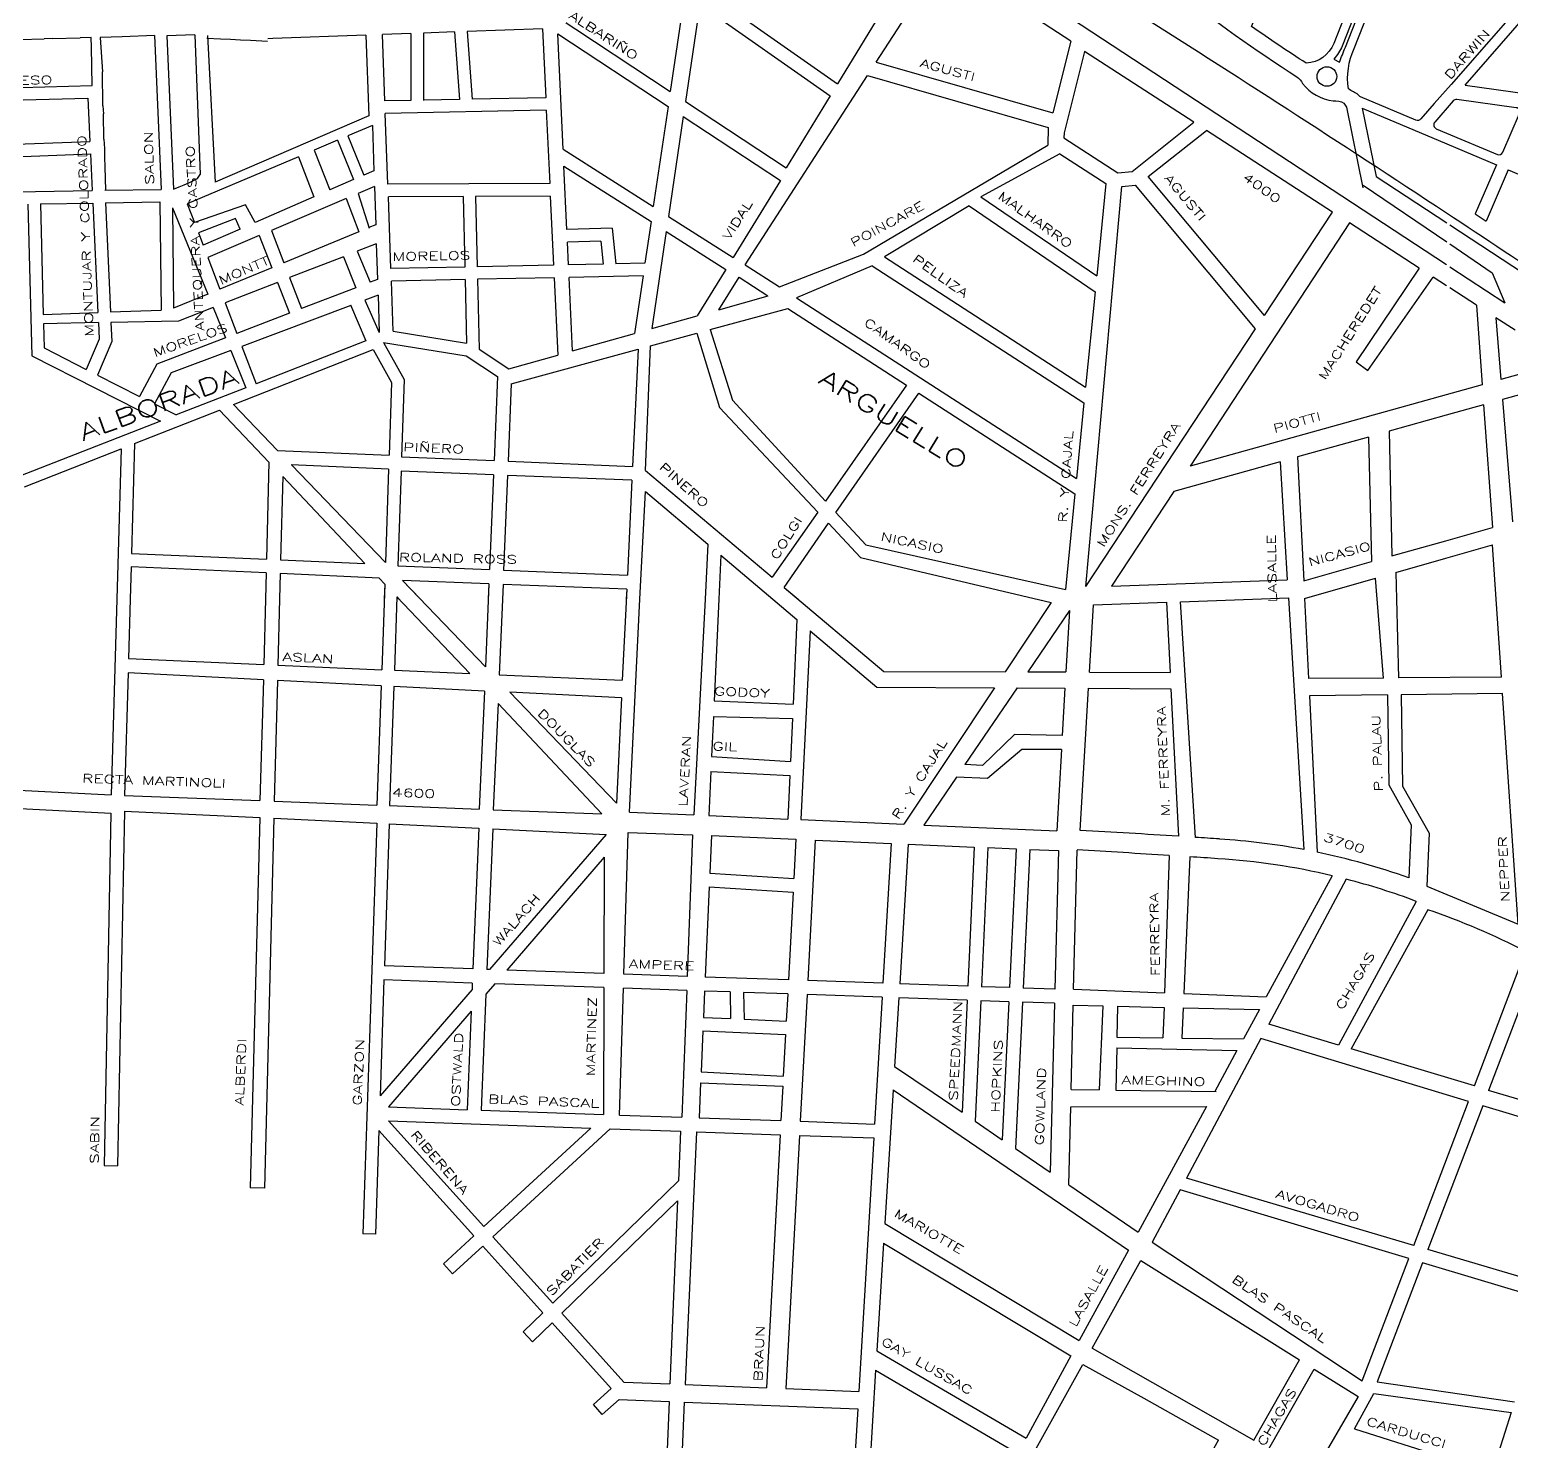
# Model space of a CAD drawing. Header units: millimetres. Extents: x 4375152 to 4409667, y 6523746 to 6549185.
# Drawn here: x 4378854 to 4380624, y 6531050 to 6532736 of the extents above; entities that cross this region are included whole.
import ezdxf

# ---------------------------------------------------------------- set-up
doc = ezdxf.new("R2010")
doc.units = ezdxf.units.MM
for name, color, linetype in [('CANAL', 252, 'Continuous'), ('FERROCARRIL', 252, 'VÍAS'), ('LINEA CALLE', 252, 'Continuous'), ('NOMBRE BARRIO', 8, 'Continuous'), ('NOMBRE CALLE', 252, 'Continuous')]:
    doc.layers.add(name, color=color, linetype=linetype)
doc.styles.add('ROMANS', font='romans')
doc.styles.add('S1', font='ROMANS')
doc.linetypes.add('VÍAS', pattern='A,3.81,[130,ltypeshp.shx,S=6.35,R=0,X=0,Y=0],3.81', length=7.62)

msp = doc.modelspace()

# ---------------------------------------------------------------- linework, layer by layer
at = {"layer": 'CANAL', "transparency": 33554687}
for points in [[(4380316.1, 6531051.8), (4380370.6, 6531147.8)], [(4380333.9, 6531041.5), (4380388.1, 6531136.8)], [(4380215.9, 6530949.8), (4380273.8, 6531051.9)]]:
    msp.add_lwpolyline(points, dxfattribs=at)
at = {"layer": 'FERROCARRIL', "ltscale": 0.3, "transparency": 33554687, "flags": 128}
for points in [[(4378715.3, 6533243.1, -0.075072), (4378854, 6533283.7, -0.069398), (4378983.9, 6533255.7, 0.05058), (4379230.4, 6533225.7, 0.029421), (4379360.9, 6533232.4, -0.108319), (4379556.2, 6533171.3, 0.011333), (4379817.1, 6532994, 0.033044), (4380166.2, 6532763.1, -0.004727), (4380545.9, 6532517.8)], [(4380545.9, 6532517.8, -0.001732), (4380683.9, 6532426.2, 0.005488), (4380833.1, 6532331.9), (4380878.5, 6532292.1, -0.016916), (4381231.6, 6532053.1), (4381850.8, 6531587.2, -0.010969), (4382312.9, 6531239.4, -0.001387), (4382730.9, 6530913.9, -0.000013), (4382736.5, 6530909.5)]]:
    msp.add_lwpolyline(points, format="xyb", dxfattribs=at)
at = {"layer": 'LINEA CALLE', "transparency": 33554687}
for p, q in [((4379957, 6532842.7), (4380546.2, 6532456)), ((4379864.9, 6532697.6), (4379945.6, 6532822.2)), ((4380097.4, 6532722.9), (4379945.6, 6532822.2)), ((4379657, 6532785), (4379818.7, 6532671.7)), ((4379636.2, 6532779.3), (4379618.9, 6532662.7)), ((4379654.3, 6532766.6), (4379637.1, 6532650.8)), ((4379654.3, 6532766.6), (4379810, 6532657.5)), ((4379878.1, 6532769), (4379818.7, 6532671.7)), ((4379483.6, 6532751.8), (4379618.9, 6532662.7)), ((4380568.3, 6532670.3), (4380638.9, 6532751)), ((4378881, 6532726.1), (4378914, 6532726.6)), ((4378927.2, 6532727.3), (4378914, 6532726.6)), ((4378927.6, 6532715.4), (4378927.2, 6532727.3)), ((4378964, 6532727.9), (4378937.8, 6532727)), ((4378937.8, 6532727), (4378940.6, 6532686.1)), ((4379002.7, 6532729.3), (4378964, 6532727.9)), ((4379002.7, 6532729.3), (4379010.6, 6532545.7)), ((4379051, 6532730.3), (4379017.7, 6532729.1)), ((4379017.7, 6532729.1), (4379025.6, 6532545.9)), ((4379051, 6532730.3), (4379057.3, 6532563.5)), ((4379065.9, 6532729.4), (4379075.4, 6532554.4)), ((4379255.2, 6532729.9), (4379144.2, 6532725.9)), ((4379255.2, 6532729.9), (4379259, 6532633.5)), ((4379309, 6532731.8), (4379275, 6532730.6)), ((4379277.9, 6532651.3), (4379275, 6532730.6)), ((4379309, 6532731.8), (4379309.1, 6532651.9)), ((4379361.2, 6532733.7), (4379324, 6532732.4)), ((4379324, 6532732.4), (4379324.1, 6532651.9)), ((4379361.2, 6532733.7), (4379367.2, 6532653.1)), ((4379466.3, 6532737.4), (4379376.2, 6532734.2)), ((4379376.2, 6532734.2), (4379382.2, 6532653.4)), ((4379466.3, 6532737.4), (4379470.1, 6532655.2)), ((4379491, 6532593.9), (4379484.6, 6532731.4)), ((4379484.6, 6532731.4), (4379616.2, 6532644.7)), ((4378841, 6532724.9), (4378871, 6532725.4)), ((4378881, 6532726.1), (4378871, 6532725.4)), ((4378928.3, 6532669.9), (4378927.6, 6532715.4)), ((4379144.2, 6532725.9), (4379138, 6532725.7)), ((4380097.4, 6532722.9), (4380075.7, 6532637.2)), ((4380113.8, 6532710.3), (4380089.2, 6532613.2)), ((4380244.4, 6532625.8), (4380113.8, 6532710.3)), ((4379864.9, 6532697.6), (4380075.7, 6532637.2)), ((4378941.2, 6532645.6), (4378940.6, 6532686.1)), ((4379708.4, 6532455.7), (4379854.5, 6532681.6)), ((4379854.5, 6532681.6), (4380070.3, 6532619.8)), ((4378785.3, 6532665.9), (4378928.3, 6532669.9)), ((4379810, 6532657.5), (4379757.4, 6532571.5)), ((4380568.3, 6532670.3), (4380827.9, 6532634.1)), ((4378785.6, 6532651), (4378923.2, 6532654.8)), ((4378923.2, 6532654.8), (4378925.6, 6532603.1)), ((4378941.2, 6532645.6), (4378941.9, 6532636.1)), ((4379309.1, 6532651.9), (4379277.9, 6532651.3)), ((4379470.8, 6532640.2), (4379278.5, 6532636.3)), ((4379367.2, 6532653.1), (4379324.1, 6532652.2)), ((4379470.1, 6532655.2), (4379382.2, 6532653.4)), ((4379470.8, 6532640.2), (4379474.9, 6532552.7)), ((4379616.2, 6532644.7), (4379598.5, 6532525.1)), ((4379637.1, 6532650.8), (4379757.4, 6532571.5)), ((4380445.3, 6532642.7), (4380462, 6532561.1)), ((4380445.3, 6532642.7), (4380546.6, 6532600)), ((4378942.4, 6532605.6), (4378941.9, 6532636.1)), ((4379259, 6532633.5), (4379075.4, 6532554.4)), ((4379263, 6532622), (4379233.9, 6532609.8)), ((4379263, 6532622), (4379264.8, 6532567.9)), ((4379281.6, 6532552), (4379278.5, 6532636.3)), ((4379634.4, 6532632.7), (4379616.8, 6532513.5)), ((4379634.4, 6532632.7), (4379750.5, 6532556.2)), ((4380170.5, 6532567.2), (4380244.4, 6532625.8)), ((4378786.5, 6532597.6), (4378925.6, 6532603.1)), ((4378942.4, 6532605.6), (4378943.1, 6532594.6)), ((4379221.5, 6532604.5), (4379193.4, 6532592.6)), ((4379221.5, 6532604.5), (4379240.6, 6532557.4)), ((4379233.9, 6532609.8), (4379253, 6532562.7)), ((4380070.3, 6532619.8), (4380070, 6532598.4)), ((4380089.2, 6532613.2), (4380089.1, 6532607.2)), ((4380089.1, 6532607.2), (4380153.3, 6532565.5)), ((4380189.8, 6532561.1), (4380259.3, 6532616.2)), ((4380410, 6532518.7), (4380259.3, 6532616.2)), ((4378786.7, 6532582.6), (4378926.3, 6532588.1)), ((4378926.3, 6532588.1), (4378928.4, 6532544.4)), ((4378943.1, 6532594.6), (4378943.2, 6532583.6)), ((4379193.4, 6532592.6), (4379212.4, 6532545.1)), ((4379491, 6532593.9), (4379598.5, 6532525.1)), ((4379849.7, 6532468.3), (4380070, 6532598.4)), ((4380084.3, 6532588.3), (4379989.9, 6532536.8)), ((4380084.3, 6532588.3), (4380139.1, 6532552.7)), ((4380546.6, 6532600), (4380605.9, 6532575.1)), ((4378943.2, 6532583.6), (4378943.4, 6532572.6)), ((4378943.4, 6532572.6), (4378944.1, 6532544.6)), ((4379174.6, 6532584.7), (4379042, 6532528.6)), ((4379174.6, 6532584.7), (4379193.3, 6532536.8)), ((4379264.8, 6532567.9), (4379253, 6532562.7)), ((4379491.9, 6532573.6), (4379595.9, 6532507.2)), ((4379495.4, 6532497.7), (4379491.9, 6532573.6)), ((4380153.3, 6532565.5), (4380170.5, 6532567.2)), ((4380605.9, 6532575.1), (4380580.5, 6532516.4)), ((4380619.7, 6532569.2), (4380593.3, 6532507.9)), ((4380619.7, 6532569.2), (4380689.3, 6532539.9)), ((4379032.4, 6532548.8), (4379038.1, 6532551.3)), ((4379038.1, 6532551.3), (4379043.8, 6532553.5)), ((4379043.8, 6532553.5), (4379049.2, 6532556.3)), ((4379049.2, 6532556.3), (4379054.2, 6532558.8)), ((4379054.2, 6532558.8), (4379057.3, 6532563.5)), ((4379240.6, 6532557.4), (4379212.4, 6532545.1)), ((4379474.9, 6532552.7), (4379281.6, 6532552)), ((4379750.5, 6532556.2), (4379693.8, 6532464.2)), ((4380139.1, 6532552.7), (4380128.2, 6532442.6)), ((4380158.2, 6532549.1), (4380174.7, 6532550.7)), ((4380318.1, 6532379.3), (4380174.7, 6532550.7)), ((4380328.6, 6532395.2), (4380189.8, 6532561.1)), ((4380446.7, 6532550.9), (4380546.3, 6532483.2)), ((4380462, 6532561.1), (4380546.4, 6532505.7)), ((4378787.4, 6532542.1), (4378928.4, 6532544.4)), ((4378943.4, 6532544.6), (4379010.6, 6532545.7)), ((4379025.4, 6532545.9), (4379032.4, 6532548.8)), ((4379193.3, 6532536.8), (4379123.1, 6532506.2)), ((4379231.9, 6532534.9), (4379142.5, 6532496.8)), ((4379231.9, 6532534.9), (4379246.7, 6532494.9)), ((4379265.4, 6532549.1), (4379246, 6532540.9)), ((4379246, 6532540.9), (4379259.2, 6532499.5)), ((4379265.4, 6532549.1), (4379267, 6532503.3)), ((4379371.3, 6532537.3), (4379282.1, 6532537)), ((4379285.2, 6532451.2), (4379282.1, 6532537)), ((4379371.3, 6532537.3), (4379373.3, 6532453)), ((4379475.6, 6532537.7), (4379386.3, 6532537.4)), ((4379386.3, 6532537.4), (4379388.3, 6532453.3)), ((4379475.6, 6532537.7), (4379479.5, 6532455.2)), ((4379989.9, 6532536.8), (4380128.2, 6532442.6)), ((4380115.3, 6532071.5), (4380158.2, 6532549.1)), ((4378851.6, 6532528.1), (4378856.1, 6532347)), ((4378866.6, 6532528.4), (4378929.1, 6532529.4)), ((4378866.6, 6532528.4), (4378869.9, 6532396.4)), ((4378929.1, 6532529.4), (4378935.2, 6532398.8)), ((4378944.1, 6532529.6), (4379009.1, 6532530.7)), ((4378944.1, 6532529.6), (4378950.2, 6532399.3)), ((4379009.1, 6532530.7), (4379010.6, 6532401.5)), ((4379024.2, 6532523.8), (4379025.6, 6532403.7)), ((4379024.2, 6532523.8), (4379066.4, 6532420.5)), ((4379042, 6532528.6), (4379050.5, 6532506.3)), ((4379111.5, 6532527.3), (4379050.5, 6532506.3)), ((4379123.1, 6532506.2), (4379111.5, 6532527.3)), ((4379975.9, 6532526.1), (4379874.9, 6532465)), ((4379975.9, 6532526.1), (4380126.3, 6532423.5)), ((4380328.6, 6532395.2), (4380410, 6532518.7)), ((4380580.5, 6532516.4), (4380593.3, 6532507.9)), ((4379099.5, 6532511), (4379055.2, 6532493.9)), ((4379105.2, 6532498.4), (4379060.9, 6532479.1)), ((4379105.2, 6532498.4), (4379099.5, 6532511)), ((4379142.5, 6532496.8), (4379157.3, 6532458)), ((4379267, 6532503.3), (4379259, 6532500)), ((4379549.6, 6532499.2), (4379495.4, 6532497.7)), ((4379549.6, 6532499.2), (4379553.8, 6532456.7)), ((4379595.9, 6532507.2), (4379588.5, 6532457.4)), ((4379616.8, 6532513.5), (4379693.8, 6532464.2)), ((4380430.2, 6532505.6), (4380239.8, 6532215.1)), ((4380513.5, 6532451.7), (4380430.2, 6532505.6)), ((4380550.1, 6532503.2), (4380824.9, 6532322.7)), ((4379055.2, 6532493.9), (4379060.9, 6532479.1)), ((4379127.8, 6532490.6), (4379066.5, 6532464.5)), ((4379127.8, 6532490.6), (4379142.9, 6532452.1)), ((4379246.7, 6532494.9), (4379157.3, 6532458)), ((4379267.7, 6532480.7), (4379245, 6532471.9)), ((4379267.7, 6532480.7), (4379269.1, 6532438.2)), ((4379536.1, 6532483.8), (4379496.1, 6532482.7)), ((4379497.4, 6532455.5), (4379496.1, 6532482.7)), ((4379536.1, 6532483.8), (4379538.8, 6532456.4)), ((4379614.1, 6532495.5), (4379596.9, 6532379.5)), ((4379614.1, 6532495.5), (4379685.1, 6532450.1)), ((4380550.1, 6532480.6), (4380600.6, 6532446.2)), ((4379066.5, 6532464.5), (4379081, 6532426.5)), ((4379228.4, 6532465.3), (4379164.1, 6532440.3)), ((4379228.4, 6532465.3), (4379243.3, 6532428.3)), ((4379245, 6532471.9), (4379260.3, 6532434.8)), ((4379749.2, 6532429.4), (4379849.7, 6532468.3)), ((4379874.9, 6532465), (4380114.9, 6532309.5)), ((4379142.9, 6532452.1), (4379081, 6532426.5)), ((4379373.3, 6532453), (4379285.2, 6532451.2)), ((4379479.5, 6532455.2), (4379388.3, 6532453.3)), ((4379538.8, 6532456.4), (4379497.4, 6532455.5)), ((4379588.5, 6532457.4), (4379553.8, 6532456.7)), ((4379685.1, 6532450.1), (4379650.9, 6532394.6)), ((4379708.4, 6532455.7), (4379749.2, 6532429.4)), ((4379860.1, 6532454.6), (4379769.5, 6532416.3)), ((4379860.1, 6532454.6), (4380113, 6532290.7)), ((4380513.5, 6532451.7), (4380438, 6532339.7)), ((4380550.1, 6532453.4), (4380615.9, 6532410.3)), ((4380600.6, 6532446.2), (4380615.9, 6532410.3)), ((4379149.7, 6532434.6), (4379087.2, 6532410.2)), ((4379149.7, 6532434.6), (4379164.1, 6532397.9)), ((4379164.1, 6532440.3), (4379178.3, 6532403.3)), ((4379243.3, 6532428.3), (4379178.3, 6532403.3)), ((4379269.1, 6532438.2), (4379260.3, 6532434.8)), ((4379373.7, 6532438), (4379285.8, 6532436.2)), ((4379288, 6532376.2), (4379285.8, 6532436.2)), ((4379373.7, 6532438), (4379375.6, 6532362.2)), ((4379480.2, 6532440.2), (4379388.7, 6532438.3)), ((4379388.7, 6532438.3), (4379390.7, 6532354.7)), ((4379480.2, 6532440.2), (4379484.6, 6532347.9)), ((4379586.3, 6532442.4), (4379498.1, 6532440.6)), ((4379502.2, 6532352.8), (4379498.1, 6532440.6)), ((4379586.3, 6532442.4), (4379576.1, 6532373.6)), ((4379676.7, 6532401.9), (4379701.1, 6532440.7)), ((4379701.1, 6532440.7), (4379735.6, 6532418.4)), ((4380452.2, 6532329.5), (4380530.2, 6532440.9)), ((4380546.1, 6532430.6), (4380530.2, 6532440.9)), ((4380581.7, 6532407.6), (4380550.1, 6532428)), ((4379066.4, 6532420.5), (4379025.6, 6532403.7)), ((4379087.2, 6532410.2), (4379101.1, 6532373.7)), ((4379269.8, 6532419.5), (4379254.2, 6532413.6)), ((4379254.2, 6532413.6), (4379271.3, 6532374.6)), ((4379269.8, 6532419.5), (4379271.3, 6532374.6)), ((4379676.7, 6532401.9), (4379735.7, 6532418.4)), ((4379769.5, 6532416.3), (4380104, 6532200.6)), ((4380126.3, 6532423.5), (4380114.9, 6532309.5)), ((4378869.9, 6532396.4), (4378935.2, 6532398.8)), ((4378950.2, 6532399.3), (4379010.6, 6532401.5)), ((4379072.8, 6532404.6), (4379031.5, 6532388.5)), ((4379072.8, 6532404.6), (4379087.6, 6532368.5)), ((4379164.1, 6532397.9), (4379101.1, 6532373.7)), ((4379237.2, 6532407.2), (4379107.1, 6532358.2)), ((4379236.9, 6532407.9), (4379255.1, 6532364.7)), ((4379596.9, 6532379.5), (4379650.9, 6532394.6)), ((4379666.6, 6532378.2), (4379759.1, 6532403.3)), ((4379759.1, 6532403.3), (4379900.9, 6532311.9)), ((4380581.7, 6532407.6), (4380588.6, 6532312.3)), ((4380628, 6532377.7), (4380605.1, 6532392.5)), ((4380605.1, 6532392.5), (4380611.1, 6532318.6)), ((4378935.8, 6532386.6), (4378870.2, 6532385.3)), ((4378870.2, 6532385.3), (4378870.9, 6532356.3)), ((4378935.8, 6532386.6), (4378936.7, 6532366.9)), ((4379031.5, 6532388.5), (4378950.8, 6532386.9)), ((4378950.8, 6532386.9), (4378951.8, 6532364.2)), ((4379288, 6532376.2), (4379375.6, 6532362.2)), ((4379502.2, 6532352.8), (4379576.1, 6532373.6)), ((4379595.2, 6532358.7), (4379650.7, 6532373.8)), ((4379650.7, 6532373.8), (4379677.8, 6532285.1)), ((4379666.6, 6532378.2), (4379693.3, 6532293.9)), ((4380115.3, 6532071.5), (4380318.1, 6532379.3)), ((4378870.9, 6532356.3), (4378921.2, 6532330.8)), ((4378936.7, 6532366.9), (4378921.2, 6532330.8)), ((4378951.8, 6532364.2), (4378934.6, 6532324)), ((4379087.6, 6532368.5), (4379005.6, 6532337)), ((4379107.1, 6532358.2), (4379124.1, 6532313.6)), ((4379255.1, 6532364.7), (4379124.1, 6532313.6)), ((4379276.3, 6532362.8), (4379301, 6532318.6)), ((4379276.3, 6532362.8), (4379375.1, 6532347.1)), ((4379589.3, 6532209.8), (4379595.2, 6532358.7)), ((4378856.1, 6532347), (4379009.9, 6532269)), ((4379093.8, 6532353.2), (4379022.8, 6532326.5)), ((4379093.8, 6532353.2), (4379111.9, 6532308.8)), ((4379097.3, 6532288.7), (4379263.9, 6532354.3)), ((4379263.9, 6532354.3), (4379285.8, 6532315)), ((4379375.1, 6532347.1), (4379412.6, 6532322.3)), ((4379390.7, 6532354.7), (4379426, 6532331.4)), ((4379426, 6532331.4), (4379484.6, 6532347.9)), ((4379429, 6532313.5), (4379580.6, 6532354.8)), ((4379580.6, 6532354.8), (4379573.9, 6532214.9)), ((4380438, 6532339.7), (4380452.2, 6532329.5)), ((4378934.6, 6532324), (4378985, 6532298.4)), ((4379005.6, 6532337), (4378985, 6532298.4)), ((4379022.8, 6532326.5), (4379002.6, 6532289.5)), ((4379412.6, 6532322.3), (4379408.4, 6532221.8)), ((4380656.8, 6532331.3), (4380611.1, 6532318.6)), ((4379111.9, 6532308.8), (4379028.6, 6532276.3)), ((4379285.8, 6532315), (4379282.9, 6532228.3)), ((4379301, 6532318.6), (4379297.9, 6532226.5)), ((4379429, 6532313.5), (4379425.2, 6532221.1)), ((4379900.9, 6532311.9), (4379804.2, 6532173.4)), ((4379816.8, 6532159.7), (4379915.7, 6532302.3)), ((4379915.7, 6532302.3), (4380102.2, 6532182)), ((4380588.6, 6532312.3), (4380545.8, 6532300.3)), ((4380669.8, 6532310.5), (4380613.1, 6532294.6)), ((4379002.6, 6532289.5), (4379028.6, 6532276.3)), ((4379097.3, 6532288.7), (4379149.9, 6532234)), ((4379677.8, 6532285.1), (4379795.2, 6532160.4)), ((4379693.3, 6532293.9), (4379804.2, 6532173.4)), ((4380113, 6532290.7), (4380104, 6532200.6)), ((4380545.8, 6532300.3), (4380239.8, 6532215.1)), ((4380590.3, 6532288.3), (4380545.7, 6532275.9)), ((4380590.3, 6532288.3), (4380600.9, 6532141.8)), ((4380613.1, 6532294.6), (4380625, 6532148.5)), ((4379009.9, 6532269), (4378715.7, 6532154.1)), ((4378979, 6532242.1), (4379080.6, 6532282.1)), ((4379080.6, 6532282.1), (4379139.5, 6532220)), ((4380545.7, 6532275.9), (4380477.6, 6532256.9)), ((4380452.7, 6532249.9), (4380368.2, 6532226.4)), ((4380452.7, 6532249.9), (4380456.6, 6532101.2)), ((4380477.6, 6532256.9), (4380480.6, 6532107.9)), ((4378847.7, 6532190.4), (4378962.8, 6532235.7)), ((4378962.8, 6532235.7), (4378957.8, 6532056.4)), ((4378979, 6532242.1), (4378975.3, 6532111)), ((4379149.9, 6532234), (4379282.9, 6532228.3)), ((4379139.5, 6532220), (4379136.5, 6532104.1)), ((4379282.4, 6532211.4), (4379165.9, 6532216.7)), ((4379166.5, 6532216.7), (4379278.6, 6532100)), ((4379297.9, 6532226.5), (4379408.4, 6532221.8)), ((4379425.2, 6532221.1), (4379573.9, 6532214.9)), ((4380347.2, 6532220.5), (4380220.2, 6532185.1)), ((4380347.2, 6532220.5), (4380355.9, 6532079.4)), ((4380368.2, 6532226.4), (4380375.5, 6532078.4)), ((4379155.9, 6532202.8), (4379153.3, 6532103.4)), ((4379155.9, 6532202.8), (4379254.2, 6532099.1)), ((4379282.4, 6532211.4), (4379278.6, 6532100)), ((4379297.3, 6532209.1), (4379293.5, 6532096.3)), ((4379407.7, 6532204.8), (4379297.3, 6532209.1)), ((4379407.7, 6532204.8), (4379403, 6532091.7)), ((4379424.5, 6532204.1), (4379419.8, 6532091)), ((4379573.1, 6532198.3), (4379424.5, 6532204.1)), ((4379573.1, 6532198.3), (4379567.6, 6532084.8)), ((4379589.3, 6532209.8), (4379740.7, 6532082.4)), ((4379582.7, 6532056.4), (4379589.1, 6532185)), ((4379589.1, 6532185), (4379663.8, 6532121.9)), ((4380102.2, 6532182), (4380090.8, 6532067.7)), ((4380220.2, 6532185.1), (4380145.8, 6532071.7)), ((4379795.2, 6532160.4), (4379740.7, 6532082.4)), ((4379754.8, 6532070.4), (4379807.9, 6532146.9)), ((4379807.9, 6532146.9), (4379846.2, 6532106.2)), ((4379816.8, 6532159.7), (4379852.3, 6532121.2)), ((4380480.6, 6532107.9), (4380545.3, 6532126.1)), ((4380545.3, 6532126.1), (4380600.9, 6532141.8)), ((4378975.3, 6532111), (4379136.5, 6532104.1)), ((4379663.8, 6532121.9), (4379660.4, 6532056.4)), ((4379679.2, 6532108.9), (4379676.8, 6532056.4)), ((4379679.2, 6532108.9), (4379741.3, 6532056.4)), ((4379852.3, 6532121.2), (4380090.8, 6532067.7)), ((4380545.2, 6532105.4), (4380601.1, 6532121.4)), ((4380605.4, 6532056.4), (4380601.1, 6532121.4)), ((4378974.8, 6532094.9), (4378973.8, 6532056.4)), ((4379136.1, 6532087.6), (4378974.8, 6532094.9)), ((4379153.3, 6532103.4), (4379254.2, 6532099.1)), ((4379293.5, 6532096.3), (4379403, 6532091.7)), ((4379419.8, 6532091), (4379567.6, 6532084.8)), ((4379846.2, 6532106.2), (4380073.7, 6532052.5)), ((4380375.5, 6532078.4), (4380456.6, 6532101.2)), ((4380375.5, 6532078.4), (4380456.6, 6532101.2)), ((4380485.5, 6532088.3), (4380545.2, 6532105.4)), ((4379136.1, 6532087.6), (4379135.3, 6532056.4)), ((4379152.9, 6532086.8), (4379152.1, 6532056.4)), ((4379271, 6532081.5), (4379152.9, 6532086.8)), ((4379271, 6532081.5), (4379277.8, 6532074.4)), ((4379271, 6532081.5), (4379277.8, 6532074.4)), ((4379277.8, 6532074.4), (4379274.3, 6531972)), ((4379277.8, 6532074.4), (4379277.2, 6532056.4)), ((4379299.1, 6532078.6), (4379398.1, 6531975.5)), ((4379402.3, 6532074.6), (4379299.1, 6532078.6)), ((4379299.1, 6532078.6), (4379320.4, 6532056.4)), ((4379402.3, 6532074.6), (4379299.1, 6532078.6)), ((4379402.3, 6532074.6), (4379398.1, 6531975.5)), ((4379402.3, 6532074.6), (4379401.5, 6532056.4)), ((4379419.1, 6532074), (4379414.6, 6531965.9)), ((4379419.1, 6532074), (4379418.3, 6532056.4)), ((4379566.8, 6532068.2), (4379419.1, 6532074)), ((4380145.8, 6532071.7), (4380355.9, 6532079.4)), ((4380145.8, 6532071.7), (4380355.9, 6532079.4)), ((4380376.6, 6532057.1), (4380461.2, 6532081.3)), ((4380376.6, 6532057.1), (4380461.2, 6532081.3)), ((4380470.8, 6531962.1), (4380461.2, 6532081.3)), ((4380463.2, 6532056.4), (4380461.2, 6532081.3)), ((4380485.5, 6532088.3), (4380486.3, 6532056.4)), ((4378957.8, 6532056.4), (4378950.9, 6531822.8)), ((4378973.8, 6532056.4), (4378971.8, 6531985.3)), ((4379135.3, 6532056.4), (4379133.3, 6531978.2)), ((4379152.1, 6532056.4), (4379150.1, 6531977.5)), ((4379292.2, 6532059.1), (4379289.3, 6531971.4)), ((4379292.2, 6532059.1), (4379379.3, 6531967.4)), ((4379292.2, 6532059.1), (4379294.8, 6532056.4)), ((4379292.2, 6532059.1), (4379292.2, 6532056.4)), ((4379566.8, 6532068.2), (4379561.6, 6531959.4)), ((4379566.8, 6532068.2), (4379566.2, 6532056.4)), ((4379570, 6531801.9), (4379582.7, 6532056.4)), ((4379660.4, 6532056.4), (4379646.9, 6531798.6)), ((4379676.8, 6532056.4), (4379671.2, 6531934.7)), ((4379741.3, 6532056.4), (4379770.2, 6532032)), ((4379754.8, 6532070.4), (4379874, 6531970.1)), ((4379754.8, 6532070.4), (4379771.5, 6532056.4)), ((4380057.2, 6532056.4), (4380073.7, 6532052.5)), ((4380228.3, 6532053.3), (4380357.2, 6532058.1)), ((4380228.3, 6532053.3), (4380357.2, 6532058.1)), ((4380357.2, 6532058.1), (4380375.7, 6531757.2)), ((4380357.2, 6532058.1), (4380357.3, 6532056.4)), ((4380376.6, 6532057.1), (4380381.3, 6531961.5)), ((4380376.6, 6532057.1), (4380376.6, 6532056.4)), ((4380486.3, 6532056.4), (4380488.6, 6531962.2)), ((4380611.7, 6531963), (4380605.4, 6532056.4)), ((4380073.7, 6532052.5), (4380018.7, 6531969.6)), ((4380095.6, 6532042.6), (4380046, 6531969.5)), ((4380095.6, 6532042.6), (4380091.4, 6531969.4)), ((4380119.8, 6531969.3), (4380124.6, 6532049.4)), ((4380124.6, 6532049.4), (4380211.7, 6532052.7)), ((4380124.6, 6532049.4), (4380211.7, 6532052.7)), ((4380211.7, 6532052.7), (4380215.9, 6531968.9)), ((4380246.4, 6531771.7), (4380228.3, 6532053.3)), ((4379770.2, 6532032), (4379765.6, 6531931.1)), ((4379786.1, 6532018.6), (4379774.9, 6531793)), ((4379786.1, 6532018.6), (4379865.6, 6531951.4)), ((4378971.8, 6531985.3), (4379133.3, 6531978.2)), ((4378971.3, 6531968.3), (4378966.8, 6531822)), ((4379132.8, 6531960), (4378971.3, 6531968.3)), ((4379150.1, 6531977.5), (4379274.3, 6531972)), ((4379289.3, 6531971.4), (4379379.3, 6531967.4)), ((4379414.6, 6531965.9), (4379561.6, 6531959.4)), ((4379874, 6531970.1), (4380018.7, 6531969.6)), ((4380046, 6531969.5), (4380091.4, 6531969.4)), ((4380119.8, 6531969.3), (4380215.9, 6531968.9)), ((4379132.8, 6531960), (4379128.7, 6531815.7)), ((4379149.6, 6531959.2), (4379145.9, 6531815)), ((4379273.7, 6531952.9), (4379149.6, 6531959.2)), ((4379273.7, 6531952.9), (4379268.5, 6531810.2)), ((4379288.7, 6531952.1), (4379283.5, 6531809.7)), ((4379396.9, 6531946.6), (4379288.7, 6531952.1)), ((4379865.6, 6531951.4), (4380006.1, 6531950.6)), ((4380006.1, 6531950.6), (4379897.7, 6531787.6)), ((4380033.1, 6531950.5), (4379970.9, 6531858.8)), ((4380033.1, 6531950.5), (4380090.3, 6531950.2)), ((4380090.3, 6531950.2), (4380087.1, 6531893.3)), ((4380108.4, 6531780.1), (4380118.6, 6531950)), ((4380118.6, 6531950), (4380216.9, 6531949.4)), ((4380216.9, 6531949.4), (4380225.9, 6531773.1)), ((4380470.8, 6531962.1), (4380381.3, 6531961.5)), ((4380611.7, 6531963), (4380488.6, 6531962.2)), ((4379396.9, 6531946.6), (4379390.7, 6531805.5)), ((4379413.1, 6531931.7), (4379407.5, 6531804.8)), ((4379413.1, 6531931.7), (4379537.3, 6531799.8)), ((4379427.4, 6531945.1), (4379554.5, 6531812.7)), ((4379560.6, 6531938.3), (4379427.4, 6531945.1)), ((4379560.6, 6531938.3), (4379554.5, 6531812.7)), ((4379671.2, 6531934.7), (4379765.6, 6531931.1)), ((4380475.5, 6531942), (4380382.3, 6531941)), ((4380382.3, 6531941), (4380391.6, 6531754.1)), ((4380475.5, 6531942), (4380477.2, 6531834.4)), ((4380613, 6531943.5), (4380492, 6531942.2)), ((4380492, 6531942.2), (4380493.7, 6531833.1)), ((4380631.5, 6531668.2), (4380613, 6531943.5)), ((4379670.4, 6531916.1), (4379668.2, 6531868.5)), ((4379670.4, 6531916.1), (4379764.8, 6531913.6)), ((4379764.8, 6531913.6), (4379762.5, 6531862.6)), ((4380030.2, 6531894.7), (4379991.9, 6531857.5)), ((4380087.1, 6531893.3), (4380030.2, 6531894.7)), ((4379668.2, 6531868.5), (4379762.5, 6531862.6)), ((4380039, 6531876.7), (4379997.7, 6531842)), ((4380086.1, 6531876.6), (4380039, 6531876.7)), ((4380086.1, 6531876.6), (4380080.6, 6531779.6)), ((4379667.4, 6531850.6), (4379664.9, 6531797.8)), ((4379667.4, 6531850.6), (4379761.7, 6531845.7)), ((4379761.7, 6531845.7), (4379759.4, 6531793.7)), ((4379960.6, 6531843.6), (4379921.9, 6531786.6)), ((4379997.7, 6531842), (4379960.6, 6531843.6)), ((4379991.9, 6531857.5), (4379970.9, 6531858.8)), ((4380477.2, 6531834.4), (4380503.7, 6531787)), ((4380493.7, 6531833.1), (4380525.2, 6531776.7)), ((4378950.7, 6531800.8), (4378942.7, 6531380)), ((4378967.1, 6531803.3), (4378958.6, 6531379.7)), ((4378967.1, 6531803.3), (4379128.6, 6531795.4)), ((4379128.6, 6531795.4), (4379117.2, 6531353.3)), ((4379145.4, 6531794.6), (4379134, 6531352.9)), ((4379145.4, 6531794.6), (4379268.2, 6531788.7)), ((4379268.2, 6531788.7), (4379251.7, 6531298.5)), ((4379570, 6531801.9), (4379646.9, 6531798.6)), ((4379664.9, 6531797.8), (4379759.4, 6531793.7)), ((4379774.9, 6531793), (4379897.7, 6531787.6)), ((4379283.1, 6531787.9), (4379277.5, 6531618.4)), ((4379283.1, 6531787.9), (4379390.1, 6531782.7)), ((4379390.1, 6531782.7), (4379383.1, 6531614.7)), ((4379406.9, 6531781.9), (4379399.9, 6531614.1)), ((4379542.3, 6531775.3), (4379402.8, 6531614)), ((4379406.9, 6531781.9), (4379542.3, 6531775.3)), ((4379563.5, 6531608.4), (4379568.6, 6531777.5)), ((4379568.6, 6531777.5), (4379645.6, 6531774.9)), ((4379645.6, 6531774.9), (4379639.2, 6531605.8)), ((4379668, 6531774), (4379666.1, 6531729)), ((4379668, 6531774), (4379768.9, 6531769.6)), ((4379921.9, 6531786.6), (4380080.6, 6531779.6)), ((4380503.7, 6531787), (4380501.1, 6531723.4)), ((4380525.2, 6531776.7), (4380522.7, 6531713.5)), ((4379768.9, 6531769.6), (4379766.4, 6531722.6)), ((4379792, 6531768.6), (4379783, 6531600.8)), ((4379792, 6531768.6), (4379882.6, 6531764.7)), ((4379882.6, 6531764.7), (4379872.7, 6531597.6)), ((4379903.2, 6531763.8), (4379892.9, 6531596.9)), ((4379903.2, 6531763.8), (4379946.8, 6531761.9)), ((4379946.8, 6531761.9), (4379981.8, 6531760.3)), ((4379981.8, 6531760.3), (4379974.2, 6531594.1)), ((4379998, 6531759.6), (4379990.5, 6531593.5)), ((4379998, 6531759.6), (4380032, 6531758.2)), ((4380032, 6531758.2), (4380024.1, 6531592.4)), ((4380048.3, 6531757.4), (4380040.4, 6531591.8)), ((4380048.3, 6531757.4), (4380082.5, 6531756)), ((4380082.5, 6531756), (4380078.2, 6531590.5)), ((4380100.7, 6531590.4), (4380104.8, 6531756.7)), ((4379540.1, 6531748), (4379423.6, 6531613.3)), ((4379540.1, 6531748), (4379539.7, 6531609.2)), ((4380214.9, 6531750.1), (4380209.3, 6531586.2)), ((4380239.6, 6531748.5), (4380232.5, 6531585.3)), ((4379666.1, 6531729), (4379766.4, 6531722.6)), ((4380409.5, 6531726), (4380330.8, 6531581.5)), ((4380426.3, 6531721.9), (4380333.7, 6531548.8)), ((4379665.3, 6531712.8), (4379660.6, 6531605)), ((4379665.3, 6531712.8), (4379765.6, 6531706.4)), ((4379765.6, 6531706.4), (4379760, 6531601.6)), ((4380522.7, 6531713.5), (4380631.5, 6531668.2)), ((4380510, 6531695.4), (4380416.9, 6531523.8)), ((4380523.8, 6531685.3), (4380432, 6531519.2)), ((4380579.4, 6531474.9), (4380640.6, 6531635.5)), ((4379383.1, 6531614.7), (4379277.5, 6531618.4)), ((4379402.8, 6531614), (4379399.9, 6531614.1)), ((4379539.7, 6531609.2), (4379423.6, 6531613.3)), ((4380656.5, 6531627), (4380596.4, 6531469.7)), ((4379276.9, 6531601.6), (4379272.2, 6531463.1)), ((4379382.4, 6531597.9), (4379276.9, 6531601.6)), ((4379382.4, 6531597.9), (4379382.1, 6531590.1)), ((4379409.5, 6531596.9), (4379398.7, 6531584.5)), ((4379539.6, 6531592.4), (4379409.5, 6531596.9)), ((4379639.2, 6531605.8), (4379563.5, 6531608.4)), ((4379760, 6531601.6), (4379660.6, 6531605)), ((4379872.7, 6531597.6), (4379783, 6531600.8)), ((4379938.9, 6531595.3), (4379892.9, 6531596.9)), ((4379974.2, 6531594.1), (4379938.9, 6531595.3)), ((4379382.1, 6531590.1), (4379272.2, 6531463.1)), ((4379398.7, 6531584.5), (4379392.9, 6531446)), ((4379539.6, 6531592.4), (4379539.1, 6531440.9)), ((4379558.3, 6531440.2), (4379563, 6531591.6)), ((4379638.5, 6531589), (4379563, 6531591.6)), ((4379638.5, 6531589), (4379632.8, 6531437.6)), ((4379659.8, 6531588.2), (4379658.5, 6531556.9)), ((4379690.3, 6531587.2), (4379659.8, 6531588.2)), ((4379690.3, 6531587.2), (4379690.8, 6531555.4)), ((4379706.5, 6531586.6), (4379707, 6531554.7)), ((4379759.1, 6531584.8), (4379706.5, 6531586.6)), ((4379759.1, 6531584.8), (4379757.3, 6531552.5)), ((4379782.2, 6531584), (4379774.1, 6531432.7)), ((4379871.8, 6531580.9), (4379782.2, 6531584)), ((4379871.8, 6531580.9), (4379862.8, 6531429.5)), ((4379891.8, 6531580.2), (4379886.7, 6531498.3)), ((4379938.1, 6531578.5), (4379891.8, 6531580.2)), ((4379973.5, 6531577.3), (4379938.1, 6531578.5)), ((4379973.5, 6531577.3), (4379967.4, 6531443.5)), ((4379989.7, 6531576.8), (4379983.2, 6531432.8)), ((4380023.3, 6531575.6), (4379989.7, 6531576.8)), ((4380024.1, 6531592.4), (4379990.5, 6531593.5)), ((4380078.2, 6531590.5), (4380040.4, 6531591.8)), ((4380100.7, 6531590.4), (4380209.3, 6531586.2)), ((4380232.5, 6531585.3), (4380330.8, 6531581.5)), ((4379381, 6531564.1), (4379282.3, 6531449.9)), ((4379381, 6531564.1), (4379376.1, 6531446.6)), ((4380023.3, 6531575.6), (4380015.5, 6531410.8)), ((4380039.6, 6531575), (4380031.2, 6531400.1)), ((4380077.8, 6531573.7), (4380039.6, 6531575)), ((4380077.8, 6531573.7), (4380072.6, 6531372)), ((4380097.7, 6531470.7), (4380100.2, 6531571.3)), ((4380100.2, 6531571.3), (4380135.5, 6531570.5)), ((4380135.5, 6531570.5), (4380131.3, 6531470.2)), ((4380153.2, 6531570.1), (4380152.4, 6531533.2)), ((4380153.2, 6531570.1), (4380208.7, 6531568.8)), ((4380208.7, 6531568.8), (4380207.4, 6531532.5)), ((4380231.7, 6531568.3), (4380230.1, 6531532.2)), ((4380231.7, 6531568.3), (4380322.5, 6531566.2)), ((4380322.5, 6531566.2), (4380303.5, 6531531.3)), ((4379657.7, 6531540.7), (4379655.6, 6531491.7)), ((4379657.7, 6531540.7), (4379756.5, 6531536.3)), ((4379658.5, 6531556.9), (4379690.8, 6531555.4)), ((4379707, 6531554.7), (4379757.3, 6531552.5)), ((4380416.9, 6531523.8), (4380333.7, 6531548.8)), ((4379756.5, 6531536.3), (4379753.8, 6531486.8)), ((4380152.4, 6531533.2), (4380207.4, 6531532.5)), ((4380230.1, 6531532.2), (4380303.5, 6531531.3)), ((4380324.4, 6531531.5), (4380235.4, 6531364.9)), ((4380572.4, 6531456.5), (4380324.4, 6531531.5)), ((4380152.1, 6531520.6), (4380151, 6531470)), ((4380152.1, 6531520.6), (4380295.8, 6531517.1)), ((4380295.8, 6531517.1), (4380269.2, 6531468.3)), ((4380293.9, 6531517.2), (4380293.5, 6531516.6)), ((4380579.4, 6531474.9), (4380432, 6531519.2)), ((4379655.6, 6531491.7), (4379753.8, 6531486.8)), ((4379886.7, 6531498.3), (4379932.8, 6531467)), ((4379655, 6531478.6), (4379653.2, 6531436.9)), ((4379655, 6531478.6), (4379753.2, 6531474.5)), ((4379753.2, 6531474.5), (4379751, 6531433.5)), ((4379885, 6531470.2), (4379875.1, 6531310.7)), ((4379885, 6531470.2), (4380166.2, 6531279)), ((4380097.7, 6531470.7), (4380131.3, 6531470.2)), ((4380151, 6531470), (4380270.9, 6531468.3)), ((4379932.8, 6531467), (4379967.4, 6531443.5)), ((4380506.9, 6531284.6), (4380572.4, 6531456.5)), ((4380729.1, 6531429.8), (4380596.4, 6531469.7)), ((4379282.3, 6531449.9), (4379376.1, 6531446.6)), ((4379392.9, 6531446.1), (4379539.1, 6531440.9)), ((4379558.3, 6531440.2), (4379632.8, 6531437.6)), ((4379653.2, 6531436.9), (4379751, 6531433.5)), ((4380094.9, 6531356.8), (4380097.2, 6531450.1)), ((4380097.2, 6531450.1), (4380259.4, 6531450.4)), ((4380259.4, 6531450.4), (4380177.8, 6531300.4)), ((4380589.3, 6531451.3), (4380523.6, 6531279.6)), ((4380723.3, 6531410.8), (4380589.3, 6531451.3)), ((4379270.9, 6531421.6), (4379266.7, 6531298)), ((4379384.1, 6531295.9), (4379270.9, 6531421.6)), ((4379396, 6531306.9), (4379282.3, 6531433.1)), ((4379282.3, 6531433.1), (4379523.9, 6531424.6)), ((4379523.9, 6531424.6), (4379396, 6531306.9)), ((4379547, 6531423.8), (4379406.9, 6531294.8)), ((4379547, 6531423.8), (4379630.9, 6531420.9)), ((4379630.9, 6531420.9), (4379628.5, 6531361.5)), ((4379650.3, 6531420.2), (4379636.6, 6531118.3)), ((4379650.3, 6531420.2), (4379750.1, 6531416.7)), ((4379774.1, 6531432.7), (4379862.8, 6531429.5)), ((4379983.2, 6531432.8), (4380015.5, 6531410.8)), ((4379750.1, 6531416.7), (4379734, 6531114.4)), ((4379773.2, 6531415.9), (4379757.1, 6531113.5)), ((4379773.2, 6531415.9), (4379861.9, 6531412.8)), ((4379861.9, 6531412.8), (4379844, 6531110.1)), ((4380031.2, 6531400.1), (4380072.6, 6531372)), ((4378942.7, 6531380), (4378958.6, 6531379.7)), ((4380506.9, 6531284.6), (4380235.4, 6531364.9)), ((4379134, 6531352.9), (4379117.2, 6531353.3)), ((4379628.5, 6531361.5), (4379478.4, 6531215.4)), ((4380094.9, 6531356.8), (4380177.8, 6531300.4)), ((4380227.8, 6531350.8), (4380194.3, 6531288.2)), ((4380500.9, 6531268.8), (4380227.8, 6531350.8)), ((4379627.5, 6531337.9), (4379489.2, 6531203.4)), ((4379627.5, 6531337.9), (4379618.4, 6531119)), ((4379875.1, 6531310.7), (4380107.4, 6531171)), ((4379266.7, 6531298), (4379251.7, 6531298.5)), ((4379384.1, 6531295.9), (4379347.8, 6531262.5)), ((4379478.4, 6531215.4), (4379406.9, 6531294.8)), ((4379394.9, 6531283.8), (4379358.8, 6531250.6)), ((4379466.7, 6531204.1), (4379394.9, 6531283.8)), ((4379873.6, 6531287.2), (4379865.7, 6531158.8)), ((4379873.6, 6531287.2), (4380097.4, 6531152.6)), ((4380166.2, 6531279), (4380107.4, 6531171)), ((4380194.3, 6531288.2), (4380445.2, 6531122.7)), ((4380669.8, 6531236.4), (4380523.6, 6531279.6)), ((4379358.8, 6531250.6), (4379347.8, 6531262.5)), ((4380122.7, 6531161.9), (4380181, 6531266.5)), ((4380181, 6531266.5), (4380370.6, 6531147.8)), ((4380445.2, 6531122.7), (4380500.9, 6531268.8)), ((4380517.5, 6531263.8), (4380463.1, 6531121.7)), ((4380664.6, 6531219.7), (4380517.5, 6531263.8)), ((4379466.7, 6531204.1), (4379443.1, 6531181.1)), ((4379477.6, 6531192), (4379454.4, 6531169.5)), ((4379548.2, 6531113.6), (4379477.6, 6531192)), ((4379563.2, 6531121.2), (4379489.2, 6531203.4)), ((4379454.4, 6531169.5), (4379443.1, 6531181.1)), ((4379865.7, 6531158.8), (4380043.9, 6531054.4)), ((4380097.4, 6531152.6), (4380043.9, 6531054.4)), ((4380122.7, 6531161.9), (4380316.1, 6531051.8)), ((4379864.2, 6531135.4), (4379856.7, 6531014.4)), ((4379864.2, 6531135.4), (4380033.9, 6531036)), ((4380055.9, 6531042.1), (4380111.8, 6531142.4)), ((4380111.8, 6531142.4), (4380184.4, 6531101.9)), ((4380388.1, 6531136.8), (4380440.4, 6531104.1)), ((4379563.2, 6531121.2), (4379618.4, 6531119)), ((4379636.6, 6531118.3), (4379734, 6531114.4)), ((4380463.1, 6531121.7), (4380627.2, 6531097.8)), ((4379548.2, 6531113.6), (4379527, 6531094.7)), ((4379557.9, 6531100.5), (4379537.7, 6531082.6)), ((4379557.9, 6531100.5), (4379617.6, 6531098.1)), ((4379757.1, 6531113.5), (4379844, 6531110.1)), ((4380184.4, 6531101.9), (4380273.8, 6531051.9)), ((4380440.4, 6531104.1), (4380386.7, 6531011.4)), ((4380436.3, 6531065.4), (4380459.1, 6531107.8)), ((4380459.1, 6531107.8), (4380623.3, 6531084.8)), ((4379537.7, 6531082.6), (4379527, 6531094.7)), ((4379617.6, 6531098.1), (4379610.5, 6530926.2)), ((4379635.6, 6531097.4), (4379627.5, 6530919.7)), ((4379635.6, 6531097.4), (4379842.8, 6531089.2)), ((4379842.8, 6531089.2), (4379825.1, 6530788.3)), ((4380623.3, 6531084.8), (4380600.5, 6531013.2)), ((4380436.3, 6531065.4), (4380600.5, 6531013.2))]:
    msp.add_line(p, q, dxfattribs=at)
at = {"layer": 'LINEA CALLE', "linetype": 'ByBlock', "transparency": 33554687}
for points in [[(4380497.2, 6533021.8), (4380516.9, 6532978.1), (4380529.9, 6532949.5), (4380539.9, 6532932.6), (4380548.1, 6532913.9), (4380579.8, 6532886.9), (4380592.4, 6532877.4), (4380615.4, 6532866.1), (4380640.1, 6532856.1), (4380677.4, 6532843.1), (4380689.5, 6532840, -0.557724), (4380692, 6532831.9), (4380551.5, 6532671.1), (4380551.5, 6532671.1), (4380531.4, 6532648.2, -0.000022), (4380531.4, 6532648.2), (4380515.3, 6532629.8, -0.323324), (4380509.6, 6532628.4), (4380443.2, 6532656.4, -0.181365), (4380440.7, 6532658.8, -0.004135), (4380428.9, 6532665.7, -0.146493), (4380435.8, 6532713.8), (4380508.5, 6532898.9)], [(4380485.1, 6532908.1), (4380411.4, 6532719.9, -0.295337), (4380378.5, 6532696.5, -0.011961), (4380313.2, 6532740.2), (4380410.6, 6532966)], [(4380024.7, 6532947.6, -0.01376), (4380089.1, 6532899.7, 0.049653), (4380367.3, 6532680.3, -0.158406), (4380373.9, 6532672.1, 0.191031), (4380410.7, 6532651.3, -0.147724), (4380423.5, 6532648.8), (4380426.6, 6532644), (4380446.2, 6532547.6)]]:
    msp.add_lwpolyline(points, format="xyb", dxfattribs=at)
for points in [[(4380425.3, 6532715.5), (4380425.3, 6532715.5, 0.414214), (4380425.3, 6532715.5), (4380498.7, 6532902.7), (4380495.9, 6532903.8, 0.414214), (4380494.6, 6532903.3), (4380421.6, 6532716.9, 0.414214), (4380421.6, 6532716.9, -0.052179), (4380411.6, 6532701.2), (4380418.3, 6532697.5, -0.011012), (4380425.3, 6532715.5)], [(4380606.8, 6532587.5, 0.411609), (4380613.3, 6532590.1), (4380633.3, 6532636.3, 0.495465), (4380629.4, 6532643.2), (4380558.6, 6532653.1, 0.252815), (4380554.2, 6532651.4), (4380532, 6532626.1, 0.511346), (4380533.9, 6532618.2), (4380546.2, 6532613)]]:
    msp.add_lwpolyline(points, format="xyb", close=True, dxfattribs=at)
at = {"layer": 'LINEA CALLE', "transparency": 33554687}
msp.add_lwpolyline([(4379137.6, 6532722.4), (4379117.6, 6532723.7), (4379105.5, 6532724), (4379093.5, 6532724.8), (4379081.6, 6532725.1), (4379065.4, 6532726.1)], dxfattribs=at)
at = {"layer": 'LINEA CALLE', "transparency": 33554687, "flags": 128}
for points in [[(4378832.5, 6531828.8), (4378950.9, 6531822.8)], [(4378834.2, 6531806.7), (4378950.7, 6531800.8)], [(4378966.8, 6531822), (4379128.7, 6531815.7)], [(4379145.9, 6531815), (4379268.5, 6531810.2)], [(4379283.5, 6531809.7), (4379390.7, 6531805.5)], [(4379407.5, 6531804.8), (4379537.3, 6531799.8)]]:
    msp.add_lwpolyline(points, dxfattribs=at)
at = {"layer": 'LINEA CALLE', "linetype": 'ByBlock', "transparency": 33554687}
msp.add_circle((4380403.2, 6532680.5), 11.7, dxfattribs=at)
at = {"layer": 'LINEA CALLE', "transparency": 33554687}
for centre, radius, start, end in [((4379329.9, 6517884.8), 13917.2, 86.30883, 86.79321), ((4379329.9, 6517884.8), 13917.2, 86.10704, 86.22421), ((4379329.9, 6517884.8), 13893.6, 86.34802, 86.80267), ((4380222.4, 6530939.1), 832.4, 79.3899, 86.3936), ((4380222.4, 6530939.1), 832.4, 70.4395, 78.2753), ((4379329.9, 6517884.8), 13893.6, 86.10794, 86.24592), ((4380221, 6530927.3), 820.7, 76.7209, 86.3655), ((4380221, 6530927.3), 820.7, 69.3816, 75.5132), ((4380256.3, 6530895.7), 833.7, 62.5508, 71.2805)]:
    msp.add_arc(centre, radius, start, end, dxfattribs=at)

# ---------------------------------------------------------------- texts
at = {"layer": 'NOMBRE BARRIO', "transparency": 33554687, "style": 'S1', "width": 1.5}
for s, rotation, p in [('ALBORADA', 20.1514, (4378917, 6532245.1)), ('ARGUELLO', 328.4172, (4379794.5, 6532315.3))]:
    msp.add_text(s, height=20, rotation=rotation, dxfattribs=at).set_placement(p)
at = {"layer": 'NOMBRE CALLE', "transparency": 33554687, "style": 'ROMANS', "width": 1.5}
for s, rotation, p in [('ALBARIÑO', 326.8894, (4379496.9, 6532751.1)), ('DARWIN', 48.9498, (4380550.4, 6532676.1)), ('AGUSTI', 344.763, (4379916.3, 6532692.5)), ('BUESO', 1.1256, (4378814.1, 6532670.3)), ('MONTUJAR Y COLORADO', 92.1764, (4378930, 6532369.8)), ('SALON', 91.4438, (4379002, 6532551.3)), ('ANTEQUERA Y CASTRO', 93.1074, (4379062.1, 6532376.8)), ('AGUSTI', 310.0728, (4380208.3, 6532558.7)), ('4000', 324.3919, (4380301.7, 6532558.3)), ('MALHARRO', 324.3919, (4380009.3, 6532535.7)), ('VIDAL', 57.7371, (4379689.4, 6532484.3)), ('POINCARE', 28.6131, (4379837.6, 6532476.5)), ('MONTT', 23.2848, (4379082.1, 6532431.7)), ('MORELOS', 1.1256, (4379287, 6532460.3)), ('PELLIZA', 324.3919, (4379907.3, 6532460.7)), ('MACHEREDET', 57.7371, (4380401.1, 6532317.1)), ('MORELOS', 19.4424, (4379003.3, 6532345.4)), ('CAMARGO', 324.3919, (4379849.3, 6532384.7)), ('PIOTTI', 15.3085, (4380340.6, 6532254.8)), ('R. Y CAJAL', 86.0676, (4380092.5, 6532147.4)), ('MONS. FERREYRA', 57.7371, (4380136.4, 6532117.3)), ('PIÑERO', 357.7438, (4379299.6, 6532233.1)), ('PINERO', 318.3377, (4379604.8, 6532213)), ('COLGI', 57.7371, (4379746.4, 6532102.3)), ('NICASIO', 348.1263, (4379869.5, 6532126.5)), ('LASALLE', 91.2474, (4380343.4, 6532052.5)), ('ROLAND ROSS', 358.8429, (4379294.6, 6532101.5)), ('NICASIO', 15.3085, (4380382.7, 6532095.3)), ('ASLAN', 357.32, (4379155.5, 6531982.7)), ('GODOY', 357.4359, (4379670.9, 6531941.7)), ('DOUGLAS', 314.5755, (4379459.5, 6531919.4)), ('M. FERREYRA', 92.393, (4380215.7, 6531796.9)), ('P. PALAU', 92.0897, (4380470, 6531826.6)), ('LAVERAN', 86.8636, (4379639, 6531808)), ('GIL', 358.1979, (4379669.2, 6531875.8)), ('R. Y CAJAL', 57.7371, (4379891.4, 6531792.3)), ('RECTA MARTINOLI', 357.9766, (4378916.2, 6531837.5)), ('4600', 357.8679, (4379286.4, 6531820.7)), ('3700', 342.0053, (4380397.8, 6531768.1)), ('NEPPER', 92.7155, (4380621.5, 6531694.6)), ('WALACH', 48.7784, (4379413.6, 6531640.9)), ('FERREYRA', 91.1256, (4380203.5, 6531606.2)), ('CHAGAS', 59.5206, (4380421.8, 6531564.8)), ('AMPERE', 357.8946, (4379569, 6531616)), ('MARTINEZ', 88.582, (4379528.6, 6531486.3)), ('SPEEDMANN', 87.155, (4379961.8, 6531457)), ('ALBERDI', 87.6539, (4379109, 6531451.2)), ('GARZON', 87.4609, (4379249.8, 6531451.2)), ('OSTWALD', 87.2018, (4379367.2, 6531449.9)), ('HOPKINS', 87.3552, (4380011.9, 6531442.8)), ('GOWLAND', 88.2646, (4380064.7, 6531403.8)), ('AMEGHINO', 358.6596, (4380157.8, 6531477.2)), ('BLAS PASCAL', 357.6362, (4379401.1, 6531454.5)), ('SABIN', 89.0398, (4378935.9, 6531381.8)), ('RIBERENA', 311.2879, (4379308, 6531416.4)), ('AVOGADRO', 343.3984, (4380341.2, 6531341.9)), ('MARIOTTE', 330.0813, (4379885.3, 6531319.8)), ('SABATIER', 45.1653, (4379476.9, 6531223.4)), ('LASALLE', 61.3378, (4380103.1, 6531186.1)), ('BLAS PASCAL', 325.9957, (4380288.9, 6531241.7)), ('BRAUN', 87.4337, (4379728.6, 6531121.9)), ('GAY LUSSAC', 330.0813, (4379869.8, 6531166.9)), ('CHAGAS', 59.5206, (4380328.2, 6531043.7)), ('CARDUCCI', 343.3984, (4380449.4, 6531070.2))]:
    msp.add_text(s, height=10, rotation=rotation, dxfattribs=at).set_placement(p)

doc.saveas('drawing.dxf')
